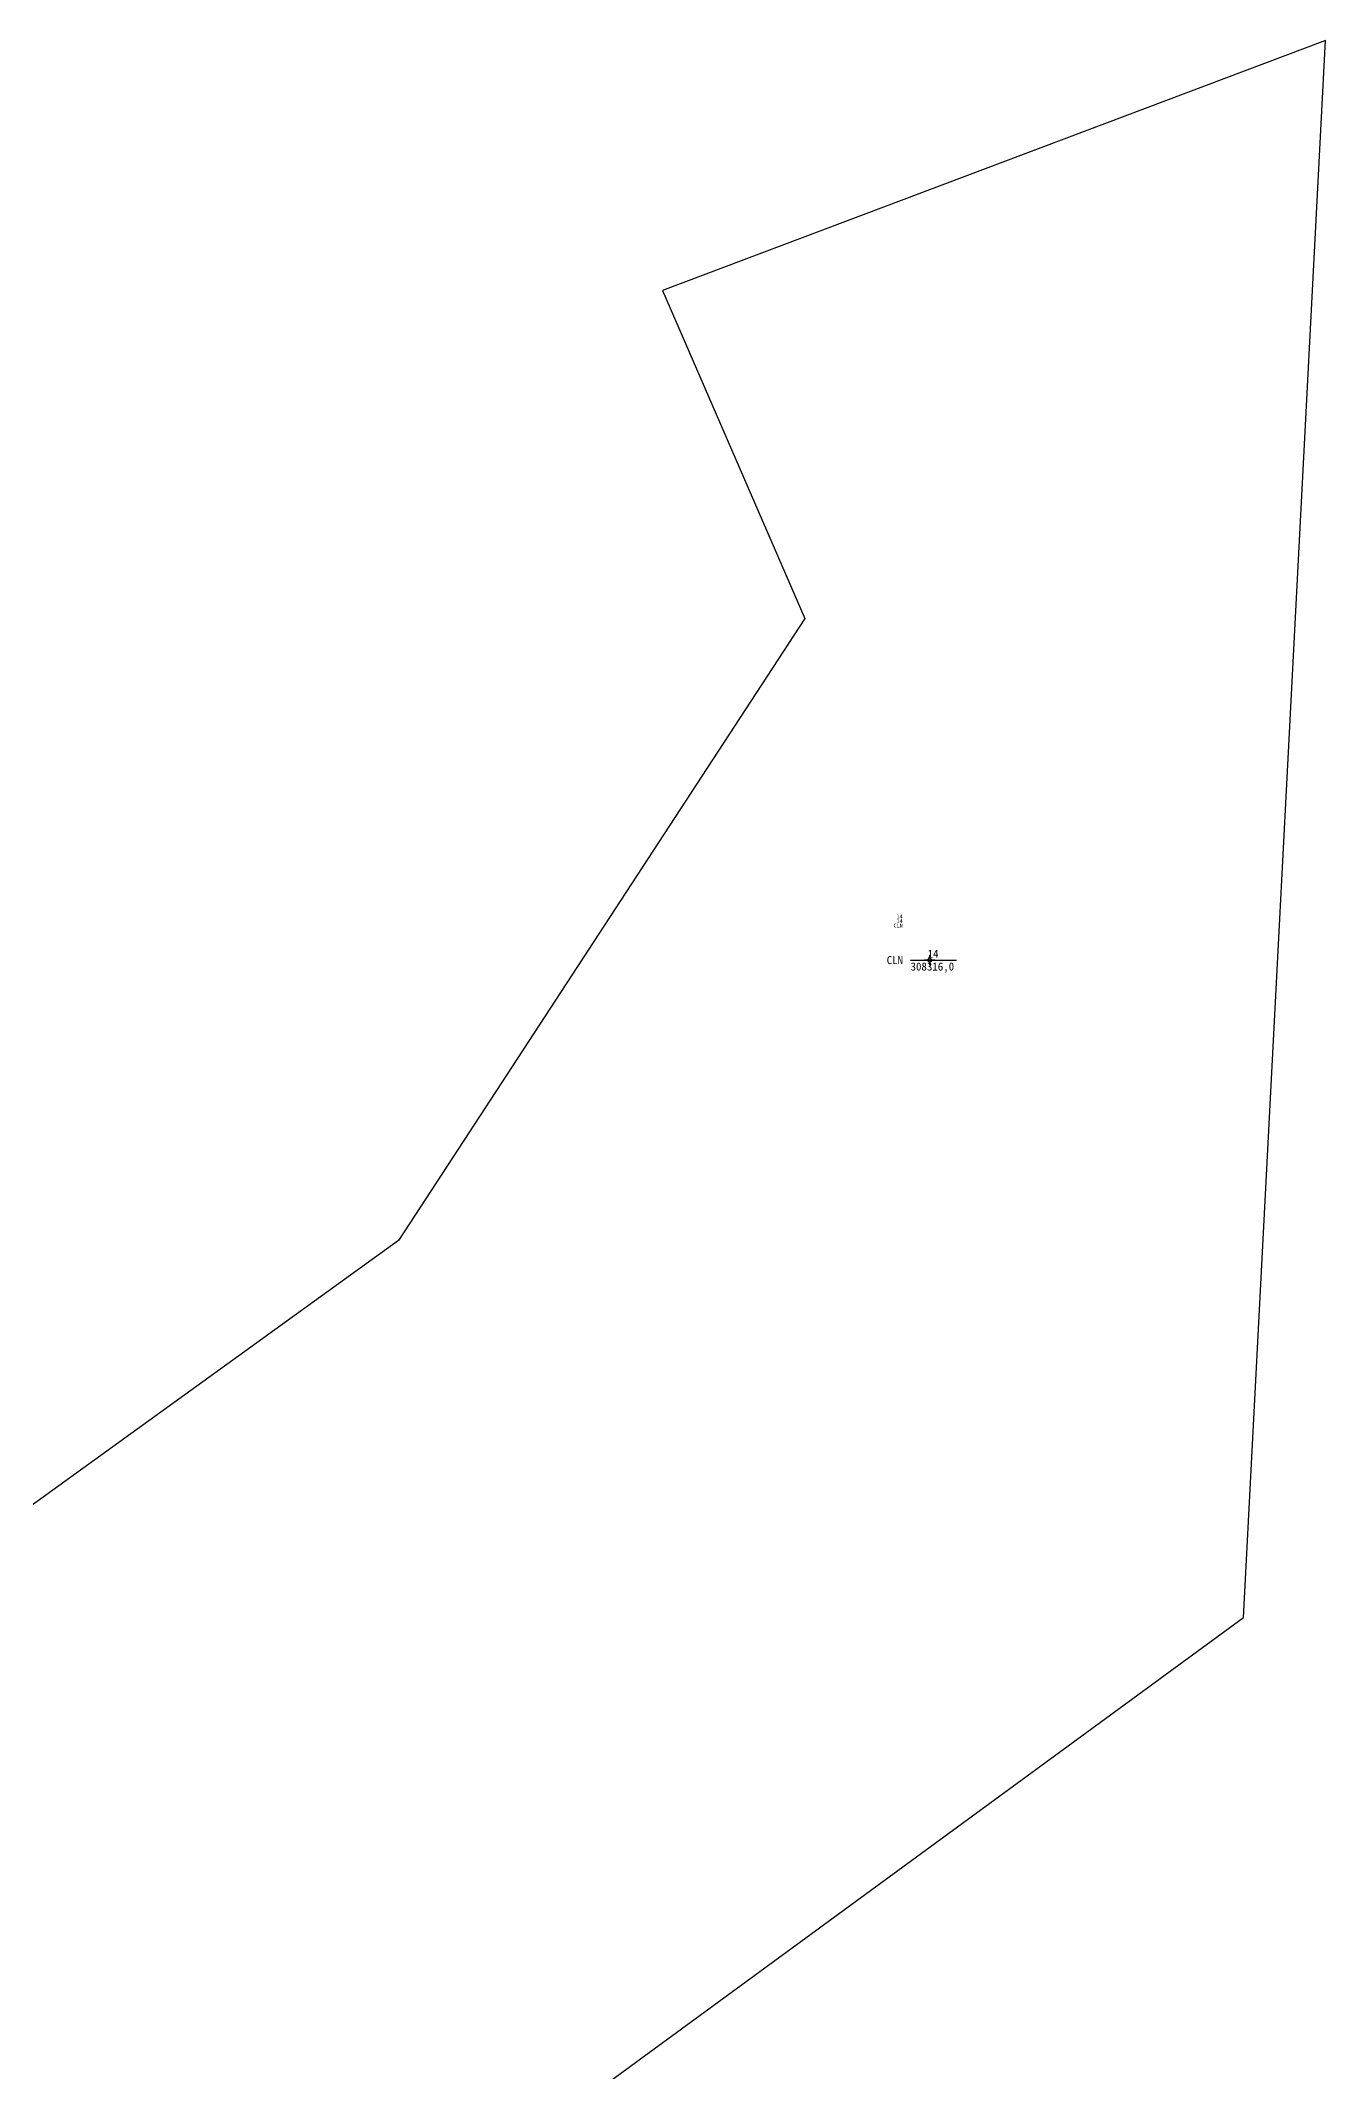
# Model space of a CAD drawing. Extents: x 552725 to 554329, y 1840125 to 1841713.
# Drawn here: x 553971 to 554292, y 1840632 to 1841140 of the extents above; entities that cross this region are included whole.
import ezdxf

# ---------------------------------------------------------------- set-up
doc = ezdxf.new("R2010")
doc.units = 0
for name, color, linetype in [('Level 10', 7, 'Continuous'), ('Level 11', 7, 'Continuous'), ('Level 13', 7, 'Continuous'), ('Level 17', 7, 'Continuous'), ('Level 2', 7, 'Continuous'), ('Level 4', 7, 'Continuous')]:
    doc.layers.add(name, color=color, linetype=linetype)

msp = doc.modelspace()

# ---------------------------------------------------------------- linework, layer by layer
at = {"layer": 'Level 10'}
msp.add_lwpolyline([(554100.02, 1840620.34), (554271.57, 1840745.87), (554292.01, 1841139.94), (554126.37, 1841077.53), (554161.9, 1840995.54), (554060.34, 1840840.06), (553943, 1840755.39)], dxfattribs=at)
at = {"layer": 'Level 11'}
for p, q in [((554192.48, 1840910.16), (554191.86, 1840910.16)), ((554193.11, 1840910.79), (554192.48, 1840910.16)), ((554192.48, 1840910.16), (554193.11, 1840909.54)), ((554193.11, 1840911.41), (554193.11, 1840910.79)), ((554193.73, 1840910.16), (554193.11, 1840910.79)), ((554193.11, 1840909.54), (554193.73, 1840910.16)), ((554193.11, 1840909.54), (554193.11, 1840908.91)), ((554194.36, 1840910.16), (554193.73, 1840910.16))]:
    msp.add_line(p, q, dxfattribs=at)
msp.add_circle((554193.11, 1840910.16), 0.15, dxfattribs=at)
at = {"layer": 'Level 13'}
msp.add_line((554188.34, 1840910.16), (554199.86, 1840910.16), dxfattribs=at)

# ---------------------------------------------------------------- texts
msp.add_text('14', height=2, dxfattribs=at).set_placement((554192.62, 1840910.76))
at = {"layer": 'Level 17'}
for s, p in [('CLN', (554184.08, 1840918.31)), ('14', (554184.83, 1840920.58)), ('14', (554184.83, 1840919.44))]:
    msp.add_text(s, height=1, dxfattribs=at).set_placement(p)
at = {"layer": 'Level 2'}
msp.add_text('CLN', height=2, dxfattribs=at).set_placement((554182.38, 1840909.16))
at = {"layer": 'Level 4'}
msp.add_text('308316,0', height=2, dxfattribs=at).set_placement((554188.34, 1840907.56))

doc.saveas('drawing.dxf')
